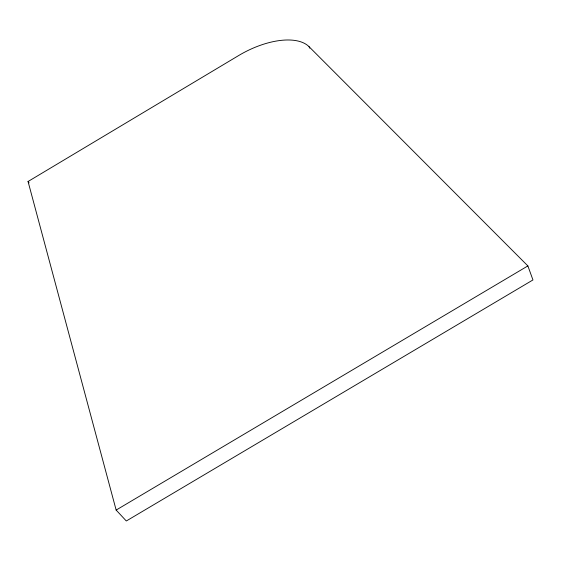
<?xml version="1.0" encoding="UTF-8"?>
<svg xmlns="http://www.w3.org/2000/svg" width="561" height="561" viewBox="0 0 561 561"><rect width="100%" height="100%" fill="white"/><g stroke="black" fill="none" stroke-linecap="round" stroke-linejoin="round"><path stroke-width="0.84" d="M28.05 181.505L238.727 55.504A60.897 29.901 -28.1 0 1 309.048 46.682L527.873 265.921L532.95 279.946L126.316 520.987L116.148 510.068L28.05 181.505L29.074 182.872M116.148 510.068L527.873 265.921M309.048 46.682L309.742 48.176"/></g></svg>
